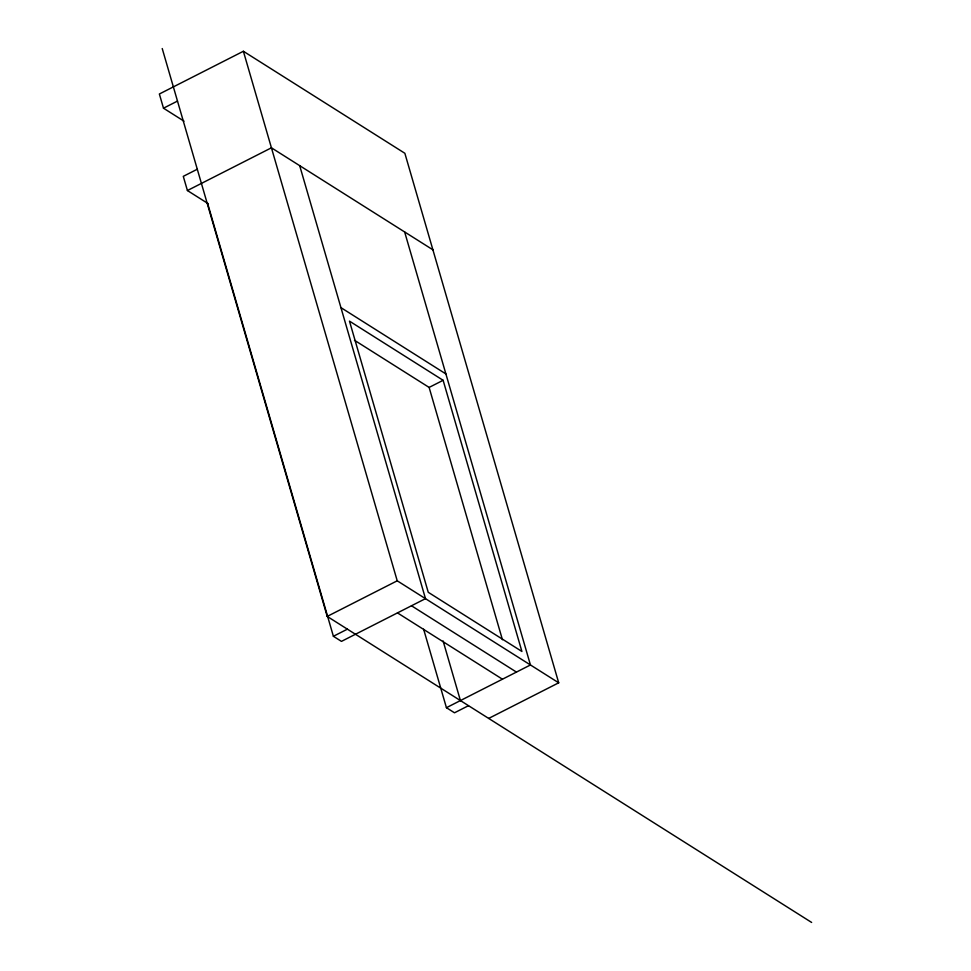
<?xml version="1.0" encoding="UTF-8"?>
<svg xmlns="http://www.w3.org/2000/svg" width="971" height="971" viewBox="0 0 971 971"><rect width="100%" height="100%" fill="white"/><g stroke="black" fill="none" stroke-linecap="round" stroke-linejoin="round"><path stroke-width="1.46" d="M488.692 718.419L558.701 682.807L404.858 153.284L243.381 51.269L159.365 94.005L163.492 108.194L183.992 121.157M163.492 108.194L177.499 101.081M197.295 169.221L183.288 176.346L187.415 190.534L207.915 203.497M187.415 190.534L271.431 147.81L432.908 249.814M354.451 340.251L429.121 387.417L443.128 380.304L521.9 651.456L428.247 592.286L349.475 321.134L443.128 380.304M162.23 48.55L327.215 616.415L397.224 580.804L558.701 682.807M207.6 203.291L333.393 636.284L347.4 629.159M423.635 629.232L446.429 707.689L530.445 664.965L404.652 231.972M468.508 705.674L454.501 712.799L446.429 707.689M340.93 307.625L445.895 373.932M411.486 605.77L516.438 672.078M397.479 612.895L502.444 679.202M327.215 616.415L811.635 922.45M333.393 636.284L341.464 641.382L425.492 598.646L299.687 165.653M429.121 387.417L502.432 639.719M443.116 640.994L460.424 700.577M243.381 51.269L397.224 580.804"/></g></svg>
